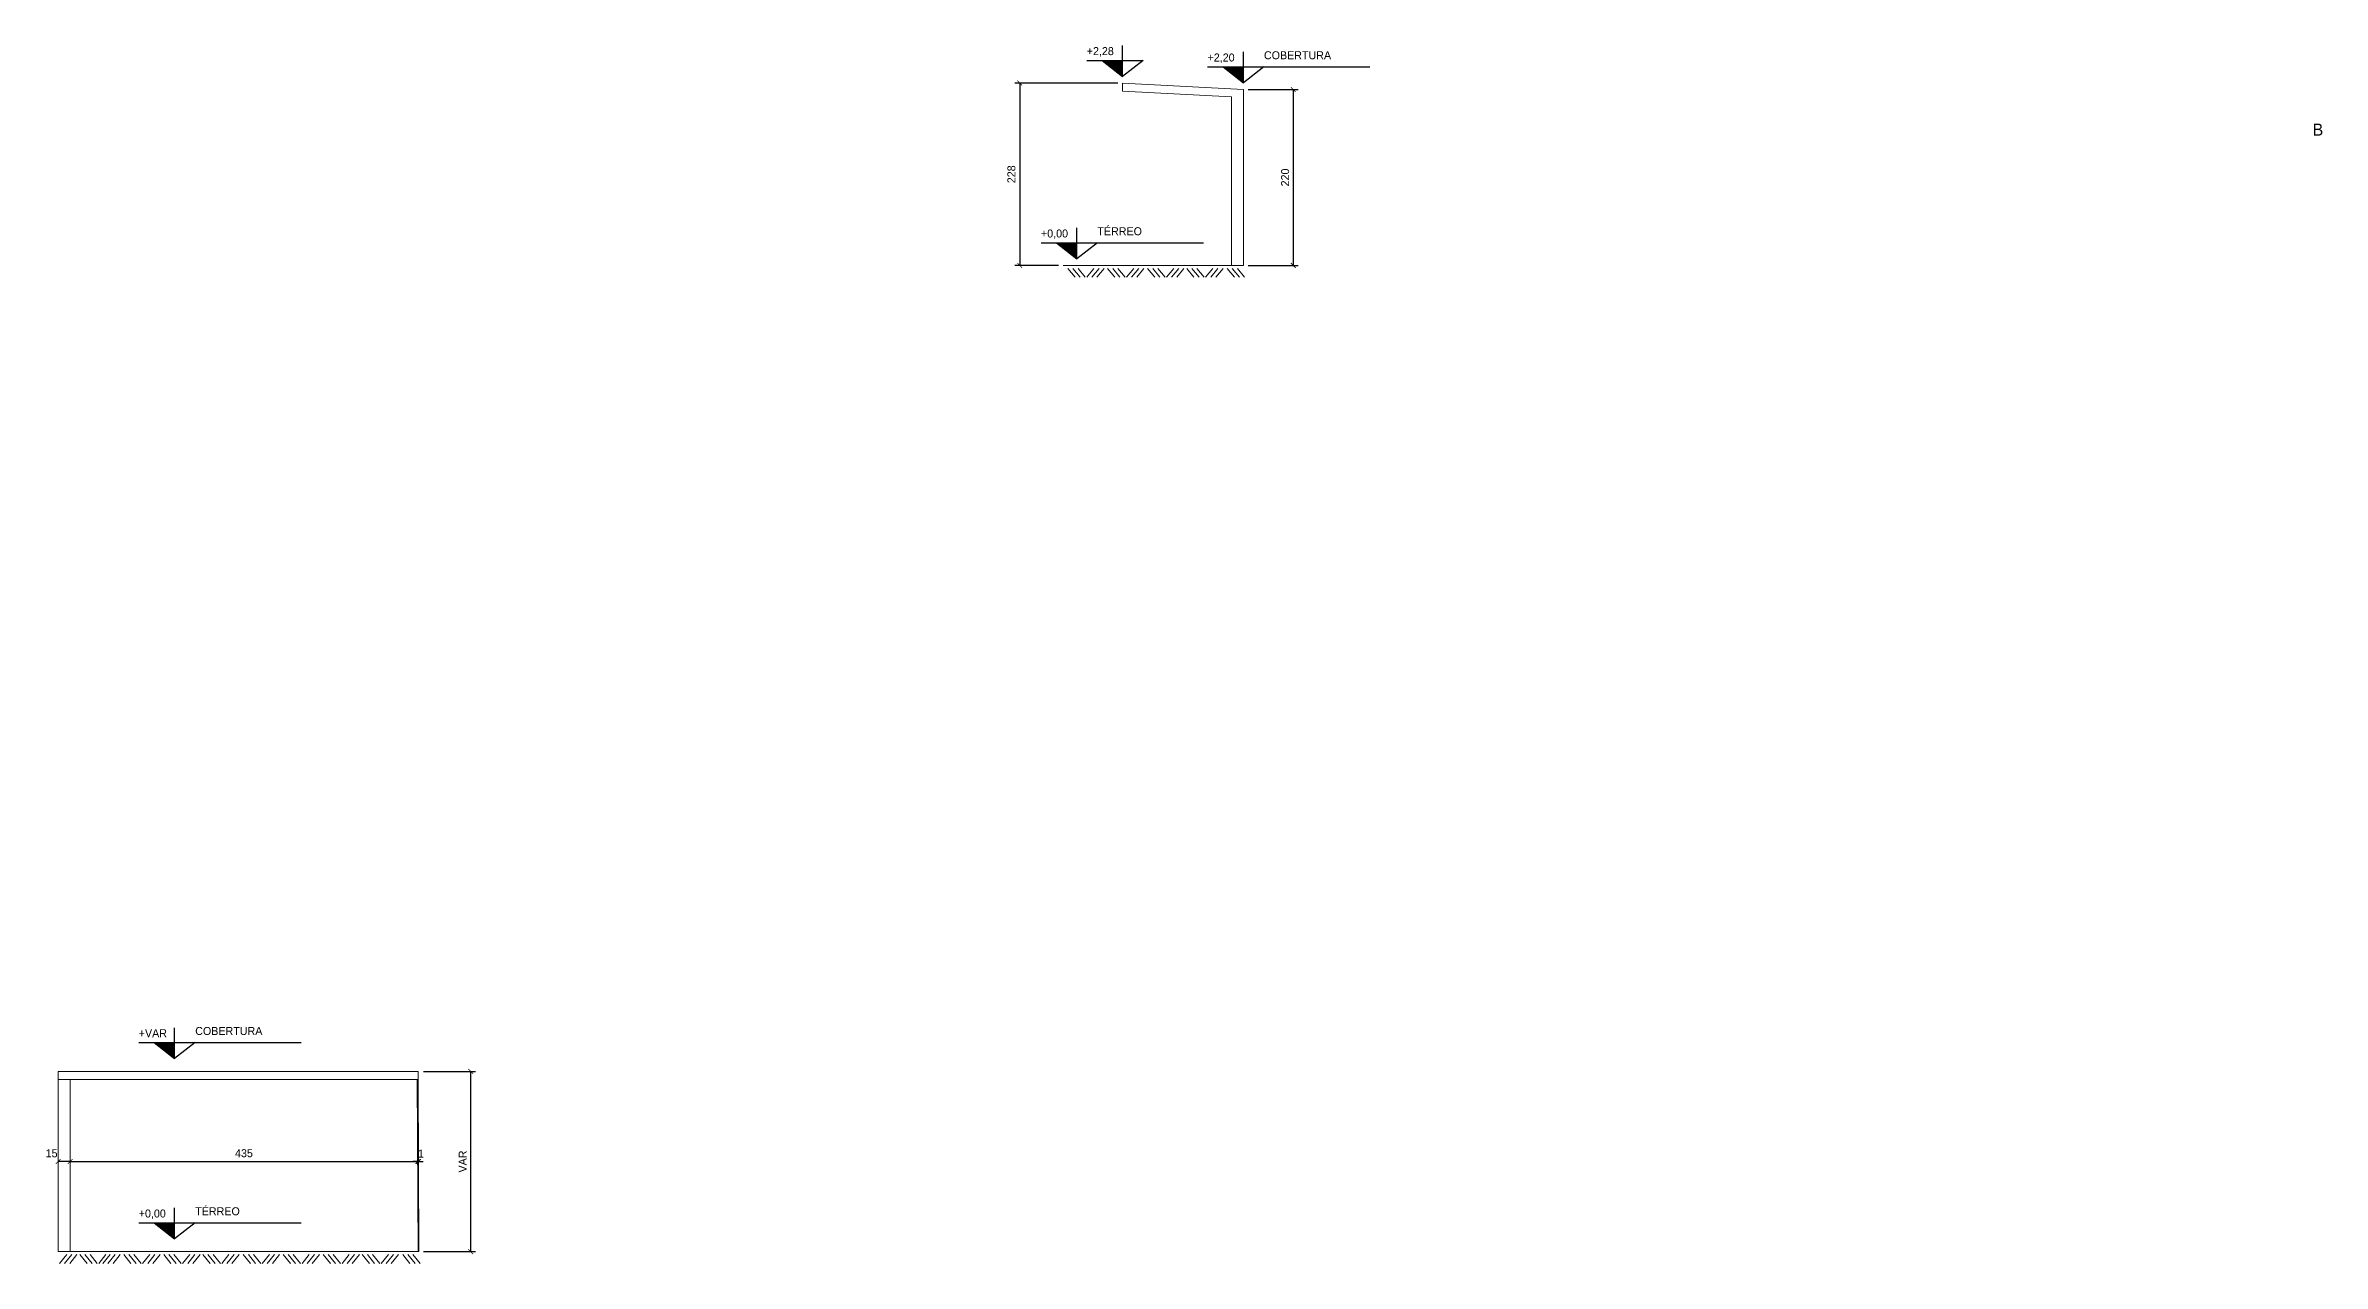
# Model space of a CAD drawing. Header units: centimetres. Extents: x 44.3 to 101.2, y -313.1 to -290.9.
# Drawn here: x 44.25 to 72.71, y -313.06 to -297.83 of the extents above; entities that cross this region are included whole.
import ezdxf

# ---------------------------------------------------------------- set-up
doc = ezdxf.new("R2010")
doc.units = ezdxf.units.CM
doc.header["$LTSCALE"] = 0.5
doc.linetypes.add('ACAD_ISO03W100', pattern=[30, 12, -18])
doc.layers.get('0').update_dxf_attribs({"lineweight": 0})
doc.layers.get('0').transparency = 0.9
doc.layers.get('Defpoints').update_dxf_attribs({"color": 130})
doc.layers.add('CARIMBO', color=250, linetype='Continuous')
doc.layers.add('COTA', color=10, linetype='Continuous')
doc.layers.get('0').off()
doc.styles.add('Century Gothic_B', font='GOTHICB.TTF', dxfattribs={"height": 0.15})
doc.styles.add('COTA40', font='GOTHIC.TTF', dxfattribs={"height": 0.1})
doc.dimstyles.new('COTA40', dxfattribs={"dimscale": 0, "dimtxt": 0.1, "dimasz": 0.06, "dimexe": 0.06, "dimexo": 0.059, "dimgap": 0.05, "dimtad": 1, "dimdec": 0, "dimlfac": 100, "dimzin": 0, "dimdsep": 46, "dimtxsty": 'COTA40', "dimblk": 'ARCHTICK', "dimcen": 0.09, "dimclrt": 7, "dimadec": 0, "dimazin": 0, "dimtfac": 1.5, "dimtdec": 0, "dimtix": 1, "dimtmove": 2, "dimatfit": 3, "dimfxl": 1, "dimtolj": 1, "dimtzin": 0, "dimarcsym": 0})

# ---------------------------------------------------------------- blocks, each defined once
blk = doc.blocks.new('_ArchTick')
at = {"color": 0, "linetype": 'ByBlock', "const_width": 0.15}
blk.add_lwpolyline([(-0.5, -0.5), (0.5, 0.5)], dxfattribs=at)
blk = doc.blocks.new('*D31')
at = {"layer": 'COTA', "color": 0, "lineweight": -2, "transparency": 16777216}
for p, q in [((59.282, -298.382), (59.906, -298.382)), ((59.846, -298.382), (59.846, -300.582)), ((59.282, -300.582), (59.906, -300.582))]:
    blk.add_line(p, q, dxfattribs=at)
at = {"layer": 'Defpoints', "color": 0, "lineweight": 5, "transparency": 16777216}
for p in [(59.223, -298.382), (59.223, -300.582), (59.846, -300.582)]:
    blk.add_point(p, dxfattribs=at)
at = {"layer": 'COTA', "color": 0, "lineweight": -2, "transparency": 16777216, "xscale": 0.06, "yscale": 0.06, "zscale": 0.06}
for p, rotation in [((59.846, -298.382), 90), ((59.846, -300.582), 270)]:
    blk.add_blockref('_ArchTick', p, dxfattribs=dict(at, rotation=rotation))
at = {"layer": 'COTA', "color": 7, "transparency": 16777216, "insert": (59.744, -299.482), "char_height": 0.1, "attachment_point": 5, "rotation": 90, "style": 'COTA40'}
blk.add_mtext('\\A1;220', dxfattribs=at)
blk = doc.blocks.new('*D32')
at = {"layer": 'COTA', "color": 0, "lineweight": -2, "transparency": 16777216}
for p, q in [((57.654, -298.302), (56.366, -298.302)), ((56.426, -298.302), (56.426, -300.582)), ((56.912, -300.582), (56.366, -300.582))]:
    blk.add_line(p, q, dxfattribs=at)
at = {"layer": 'Defpoints', "color": 0, "lineweight": 5, "transparency": 16777216}
for p in [(57.713, -298.302), (56.426, -300.582), (56.971, -300.582)]:
    blk.add_point(p, dxfattribs=at)
at = {"layer": 'COTA', "color": 0, "lineweight": -2, "transparency": 16777216, "xscale": 0.06, "yscale": 0.06, "zscale": 0.06}
for p, rotation in [((56.426, -298.302), 90), ((56.426, -300.582), 270)]:
    blk.add_blockref('_ArchTick', p, dxfattribs=dict(at, rotation=rotation))
at = {"layer": 'COTA', "color": 7, "transparency": 16777216, "insert": (56.323, -299.442), "char_height": 0.1, "attachment_point": 5, "rotation": 90, "style": 'COTA40'}
blk.add_mtext('\\A1;228', dxfattribs=at)
blk = doc.blocks.new('*D33')
at = {"layer": 'COTA', "color": 0, "lineweight": -2, "transparency": 16777216}
for p, q in [((48.976, -310.657), (49.624, -310.657)), ((49.564, -312.911), (49.564, -310.657)), ((48.976, -312.911), (49.624, -312.911))]:
    blk.add_line(p, q, dxfattribs=at)
at = {"layer": 'Defpoints', "color": 0, "lineweight": 5, "transparency": 16777216}
for p in [(48.917, -310.657), (49.564, -310.657), (48.917, -312.911)]:
    blk.add_point(p, dxfattribs=at)
at = {"layer": 'COTA', "color": 0, "lineweight": -2, "transparency": 16777216, "xscale": 0.06, "yscale": 0.06, "zscale": 0.06}
for p, rotation in [((49.564, -310.657), 90), ((49.564, -312.911), 270)]:
    blk.add_blockref('_ArchTick', p, dxfattribs=dict(at, rotation=rotation))
at = {"layer": 'COTA', "color": 7, "transparency": 16777216, "insert": (49.464, -311.784), "char_height": 0.1, "attachment_point": 5, "rotation": 90, "style": 'COTA40'}
blk.add_mtext('\\A1;VAR', dxfattribs=at)
blk = doc.blocks.new('*D34')
at = {"layer": 'COTA', "color": 0, "lineweight": -2, "transparency": 16777216}
for p, q in [((44.557, -311.784), (48.902, -311.784)), ((44.557, -311.843), (44.557, -311.844)), ((48.902, -311.775), (48.902, -311.724))]:
    blk.add_line(p, q, dxfattribs=at)
at = {"layer": 'Defpoints', "color": 0, "lineweight": 5, "transparency": 16777216}
for p in [(44.557, -311.784), (48.902, -311.784), (48.902, -311.834)]:
    blk.add_point(p, dxfattribs=at)
at = {"layer": 'COTA', "color": 0, "lineweight": -2, "transparency": 16777216, "xscale": 0.06, "yscale": 0.06, "zscale": 0.06, "rotation": 180}
blk.add_blockref('_ArchTick', (44.557, -311.784), dxfattribs=at)
at = {"layer": 'COTA', "color": 0, "lineweight": -2, "transparency": 16777216, "xscale": 0.06, "yscale": 0.06, "zscale": 0.06}
blk.add_blockref('_ArchTick', (48.902, -311.784), dxfattribs=at)
at = {"layer": 'COTA', "color": 7, "transparency": 16777216, "insert": (46.73, -311.681), "char_height": 0.1, "attachment_point": 5, "style": 'COTA40'}
blk.add_mtext('\\A1;435', dxfattribs=at)
blk = doc.blocks.new('*D35')
at = {"layer": 'COTA', "color": 0, "lineweight": -2, "transparency": 16777216}
for p, q in [((44.407, -311.725), (44.407, -311.724)), ((44.557, -311.784), (44.407, -311.784)), ((44.557, -311.725), (44.557, -311.724))]:
    blk.add_line(p, q, dxfattribs=at)
at = {"layer": 'Defpoints', "color": 0, "lineweight": 5, "transparency": 16777216}
for p in [(44.407, -311.784), (44.407, -311.784), (44.557, -311.784)]:
    blk.add_point(p, dxfattribs=at)
at = {"layer": 'COTA', "color": 0, "lineweight": -2, "transparency": 16777216, "xscale": 0.06, "yscale": 0.06, "zscale": 0.06, "rotation": 180}
blk.add_blockref('_ArchTick', (44.407, -311.784), dxfattribs=at)
at = {"layer": 'COTA', "color": 0, "lineweight": -2, "transparency": 16777216, "xscale": 0.06, "yscale": 0.06, "zscale": 0.06}
blk.add_blockref('_ArchTick', (44.557, -311.784), dxfattribs=at)
at = {"layer": 'COTA', "color": 7, "transparency": 16777216, "insert": (44.326, -311.682), "char_height": 0.1, "attachment_point": 5, "style": 'COTA40'}
blk.add_mtext('\\A1;15', dxfattribs=at)
blk = doc.blocks.new('*D36')
at = {"layer": 'COTA', "color": 0, "lineweight": -2, "transparency": 16777216}
for p, q in [((48.902, -311.784), (48.842, -311.784)), ((48.902, -311.725), (48.902, -311.724)), ((48.902, -311.784), (48.912, -311.784)), ((48.912, -311.725), (48.912, -311.724)), ((48.912, -311.784), (48.972, -311.784))]:
    blk.add_line(p, q, dxfattribs=at)
at = {"layer": 'Defpoints', "color": 0, "lineweight": 5, "transparency": 16777216}
for p in [(48.902, -311.784), (48.912, -311.784), (48.912, -311.784)]:
    blk.add_point(p, dxfattribs=at)
at = {"layer": 'COTA', "color": 0, "lineweight": -2, "transparency": 16777216, "xscale": 0.06, "yscale": 0.06, "zscale": 0.06}
blk.add_blockref('_ArchTick', (48.902, -311.784), dxfattribs=at)
at = {"layer": 'COTA', "color": 0, "lineweight": -2, "transparency": 16777216, "xscale": 0.06, "yscale": 0.06, "zscale": 0.06, "rotation": 180}
blk.add_blockref('_ArchTick', (48.912, -311.784), dxfattribs=at)
at = {"layer": 'COTA', "color": 7, "transparency": 16777216, "insert": (48.941, -311.684), "char_height": 0.1, "attachment_point": 5, "style": 'COTA40'}
blk.add_mtext('\\A1;1', dxfattribs=at)

msp = doc.modelspace()

# ---------------------------------------------------------------- hatches: boundary and pattern name
at = {"layer": 'COTA'}
h = msp.add_hatch(color=256, dxfattribs=at)
h.dxf.hatch_style = 1
h.paths.add_polyline_path([(57.713, -298.018), (57.458, -298.018), (57.713, -298.22)])
h = msp.add_hatch(color=256, dxfattribs=at)
h.dxf.hatch_style = 1
h.paths.add_polyline_path([(59.223, -298.098), (58.968, -298.098), (59.223, -298.3)])
h = msp.add_hatch(color=256, dxfattribs=at)
h.dxf.hatch_style = 1
h.paths.add_polyline_path([(57.141, -300.298), (56.886, -300.298), (57.141, -300.5)])
h = msp.add_hatch(color=256, dxfattribs=at)
h.dxf.hatch_style = 1
h.paths.add_polyline_path([(45.864, -310.296), (45.609, -310.296), (45.864, -310.498)])
h = msp.add_hatch(color=256, dxfattribs=at)
h.dxf.hatch_style = 1
h.paths.add_polyline_path([(45.864, -312.55), (45.609, -312.55), (45.864, -312.752)])

# ---------------------------------------------------------------- linework, layer by layer
at = {"layer": 'CARIMBO', "color": 251, "linetype": 'Continuous', "lineweight": 5, "true_color": 0x636466}
for points in [[(57.713, -298.302), (59.223, -298.382)], [(57.713, -298.302), (57.713, -298.402)], [(57.713, -298.402), (57.713, -298.402), (57.713, -298.402), (59.073, -298.474)], [(59.223, -300.582), (59.073, -300.582), (59.073, -298.474)], [(59.223, -300.582), (59.223, -298.382), (59.223, -298.382)], [(44.407, -310.657), (44.407, -312.911)], [(44.407, -310.657), (48.907, -310.657)], [(44.407, -310.757), (48.907, -310.757)], [(44.557, -312.911), (44.557, -312.911), (44.557, -310.757)], [(48.907, -310.657), (48.907, -310.757)]]:
    msp.add_lwpolyline(points, dxfattribs=at)
at = {"layer": 'CARIMBO', "color": 3, "linetype": 'Continuous', "lineweight": 5}
for points in [[(59.223, -300.582), (56.971, -300.582)], [(44.407, -312.911), (48.917, -312.911)]]:
    msp.add_lwpolyline(points, dxfattribs=at)
at = {"layer": 'CARIMBO', "color": 12, "linetype": 'ACAD_ISO03W100', "lineweight": 5}
for points in [[(57.027, -300.619), (57.118, -300.73)], [(57.091, -300.619), (57.181, -300.73)], [(57.155, -300.619), (57.245, -300.73)], [(57.264, -300.73), (57.354, -300.619)], [(57.327, -300.73), (57.418, -300.619)], [(57.391, -300.73), (57.481, -300.619)], [(57.525, -300.619), (57.616, -300.73)], [(57.589, -300.619), (57.679, -300.73)], [(57.653, -300.619), (57.743, -300.73)], [(57.761, -300.73), (57.852, -300.619)], [(57.825, -300.73), (57.916, -300.619)], [(57.889, -300.73), (57.979, -300.619)], [(58.025, -300.619), (58.115, -300.73)], [(58.089, -300.619), (58.179, -300.73)], [(58.152, -300.619), (58.243, -300.73)], [(58.261, -300.73), (58.351, -300.619)], [(58.325, -300.73), (58.415, -300.619)], [(58.389, -300.73), (58.479, -300.619)], [(58.514, -300.619), (58.604, -300.73)], [(58.578, -300.619), (58.668, -300.73)], [(58.642, -300.619), (58.732, -300.73)], [(58.75, -300.73), (58.841, -300.619)], [(58.814, -300.73), (58.904, -300.619)], [(58.878, -300.73), (58.968, -300.619)], [(59.019, -300.619), (59.11, -300.73)], [(59.083, -300.619), (59.174, -300.73)], [(59.147, -300.619), (59.237, -300.73)], [(44.426, -313.059), (44.516, -312.948)], [(44.489, -313.059), (44.58, -312.948)], [(44.553, -313.059), (44.643, -312.948)], [(44.679, -312.948), (44.769, -313.059)], [(44.742, -312.948), (44.833, -313.059)], [(44.806, -312.948), (44.896, -313.059)], [(44.915, -313.059), (45.005, -312.948)], [(44.966, -313.059), (45.057, -312.948)], [(45.03, -313.059), (45.12, -312.948)], [(45.094, -313.059), (45.184, -312.948)], [(45.228, -312.948), (45.318, -313.059)], [(45.292, -312.948), (45.382, -313.059)], [(45.355, -312.948), (45.446, -313.059)], [(45.464, -313.059), (45.554, -312.948)], [(45.528, -313.059), (45.618, -312.948)], [(45.591, -313.059), (45.682, -312.948)], [(45.728, -312.948), (45.818, -313.059)], [(45.791, -312.948), (45.882, -313.059)], [(45.855, -312.948), (45.945, -313.059)], [(45.964, -313.059), (46.054, -312.948)], [(46.027, -313.059), (46.118, -312.948)], [(46.091, -313.059), (46.182, -312.948)], [(46.217, -312.948), (46.307, -313.059)], [(46.28, -312.948), (46.371, -313.059)], [(46.344, -312.948), (46.435, -313.059)], [(46.453, -313.059), (46.543, -312.948)], [(46.517, -313.059), (46.607, -312.948)], [(46.58, -313.059), (46.671, -312.948)], [(46.722, -312.948), (46.812, -313.059)], [(46.786, -312.948), (46.876, -313.059)], [(46.85, -312.948), (46.94, -313.059)], [(46.958, -313.059), (47.049, -312.948)], [(47.022, -313.059), (47.112, -312.948)], [(47.086, -313.059), (47.176, -312.948)], [(47.22, -312.948), (47.31, -313.059)], [(47.284, -312.948), (47.374, -313.059)], [(47.347, -312.948), (47.438, -313.059)], [(47.456, -313.059), (47.547, -312.948)], [(47.52, -313.059), (47.61, -312.948)], [(47.584, -313.059), (47.674, -312.948)], [(47.72, -312.948), (47.81, -313.059)], [(47.783, -312.948), (47.874, -313.059)], [(47.847, -312.948), (47.937, -313.059)], [(47.956, -313.059), (48.046, -312.948)], [(48.02, -313.059), (48.11, -312.948)], [(48.083, -313.059), (48.174, -312.948)], [(48.209, -312.948), (48.299, -313.059)], [(48.273, -312.948), (48.363, -313.059)], [(48.336, -312.948), (48.427, -313.059)], [(48.445, -313.059), (48.535, -312.948)], [(48.509, -313.059), (48.599, -312.948)], [(48.572, -313.059), (48.663, -312.948)], [(48.714, -312.948), (48.805, -313.059)], [(48.778, -312.948), (48.868, -313.059)], [(48.842, -312.948), (48.932, -313.059)]]:
    msp.add_lwpolyline(points, dxfattribs=at)
at = {"layer": 'CARIMBO', "color": 4, "linetype": 'Continuous', "lineweight": 5}
for points in [[(48.907, -312.911), (48.897, -310.757)], [(48.917, -312.911), (48.907, -310.757)]]:
    msp.add_lwpolyline(points, dxfattribs=at)
at = {"layer": 'COTA'}
for p, q in [((57.713, -298.22), (57.713, -297.832)), ((59.223, -298.3), (59.223, -297.912)), ((57.265, -298.018), (57.969, -298.018)), ((57.458, -298.018), (57.713, -298.22)), ((57.969, -298.018), (57.713, -298.22)), ((58.775, -298.098), (60.804, -298.098)), ((58.968, -298.098), (59.223, -298.3)), ((59.479, -298.098), (59.223, -298.3)), ((57.141, -300.5), (57.141, -300.112)), ((56.694, -300.298), (58.722, -300.298)), ((56.886, -300.298), (57.141, -300.5)), ((57.397, -300.298), (57.141, -300.5)), ((45.864, -310.498), (45.864, -310.111)), ((45.417, -310.296), (47.446, -310.296)), ((45.609, -310.296), (45.864, -310.498)), ((46.121, -310.296), (45.864, -310.498)), ((45.864, -312.752), (45.864, -312.364)), ((45.417, -312.55), (47.446, -312.55)), ((45.609, -312.55), (45.864, -312.752)), ((46.121, -312.55), (45.864, -312.752))]:
    msp.add_line(p, q, dxfattribs=at)

# ---------------------------------------------------------------- texts
at = {"layer": 'CARIMBO', "insert": (72.586, -298.809), "char_height": 0.15, "attachment_point": 1, "style": 'Century Gothic_B'}
msp.add_mtext_dynamic_manual_height_columns('{\\fCentury Gothic|b0|i0|c0|p34;B}', width=0.4899, gutter_width=0.01, heights=[0], dxfattribs=at)
at = {"layer": 'COTA', "color": 0, "char_height": 0.1, "attachment_point": 1, "style": 'COTA40'}
for s, insert in [('+2,28', (57.264, -297.852)), ('+2,20', (58.774, -297.932)), ('COBERTURA', (59.479, -297.904)), ('+0,00', (56.692, -300.132)), ('TÉRREO', (57.397, -300.104)), ('+VAR', (45.415, -310.13)), ('COBERTURA', (46.121, -310.102)), ('+0,00', (45.415, -312.384)), ('TÉRREO', (46.121, -312.356))]:
    msp.add_mtext_dynamic_manual_height_columns(s, width=2.72024, gutter_width=0.917, heights=[0], dxfattribs=dict(at, insert=insert))

# ---------------------------------------------------------------- dimensions: what is measured, and where the dimension line sits
at = {"layer": 'COTA'}
for base, p1, p2, picture, middle in [((56.426, -300.582), (57.713, -298.302), (56.971, -300.582), '*D32', (56.323, -299.442)), ((59.846, -300.582), (59.223, -298.382), (59.223, -300.582), '*D31', (59.744, -299.482))]:
    dim = msp.add_linear_dim(base=base, p1=p1, p2=p2, angle=90, dimstyle='COTA40', override={"dimscale": 1}, dxfattribs=at)
    dim.commit()
    dim.dimension.update_dxf_attribs({"geometry": picture, "text_midpoint": middle})
dim = msp.add_linear_dim(base=(49.564, -310.657), p1=(48.917, -312.911), p2=(48.917, -310.657), angle=90, text='VAR', dimstyle='COTA40', override={"dimscale": 1}, dxfattribs=at)
dim.commit()
dim.dimension.update_dxf_attribs({"geometry": '*D33', "text_midpoint": (49.464, -311.784)})
for base, p1, p2, picture, middle in [((44.407, -311.784), (44.557, -311.784), (44.407, -311.784), '*D35', (44.326, -311.682)), ((48.912, -311.784), (48.902, -311.784), (48.912, -311.784), '*D36', (48.941, -311.684))]:
    dim = msp.add_linear_dim(base=base, p1=p1, p2=p2, dimstyle='COTA40', override={"dimscale": 1}, dxfattribs=at)
    dim.commit()
    dim.dimension.update_dxf_attribs({"geometry": picture, "text_midpoint": middle, "dimtype": 160})
dim = msp.add_linear_dim(base=(48.9022701, -311.7837734), p1=(44.55727, -311.7837259), p2=(48.9022701, -311.8337723), dimstyle='COTA40', override={"dimscale": 1}, dxfattribs=at)
dim.commit()
dim.dimension.update_dxf_attribs({"geometry": '*D34', "text_midpoint": (46.7297701, -311.6812581)})

doc.saveas('drawing.dxf')
